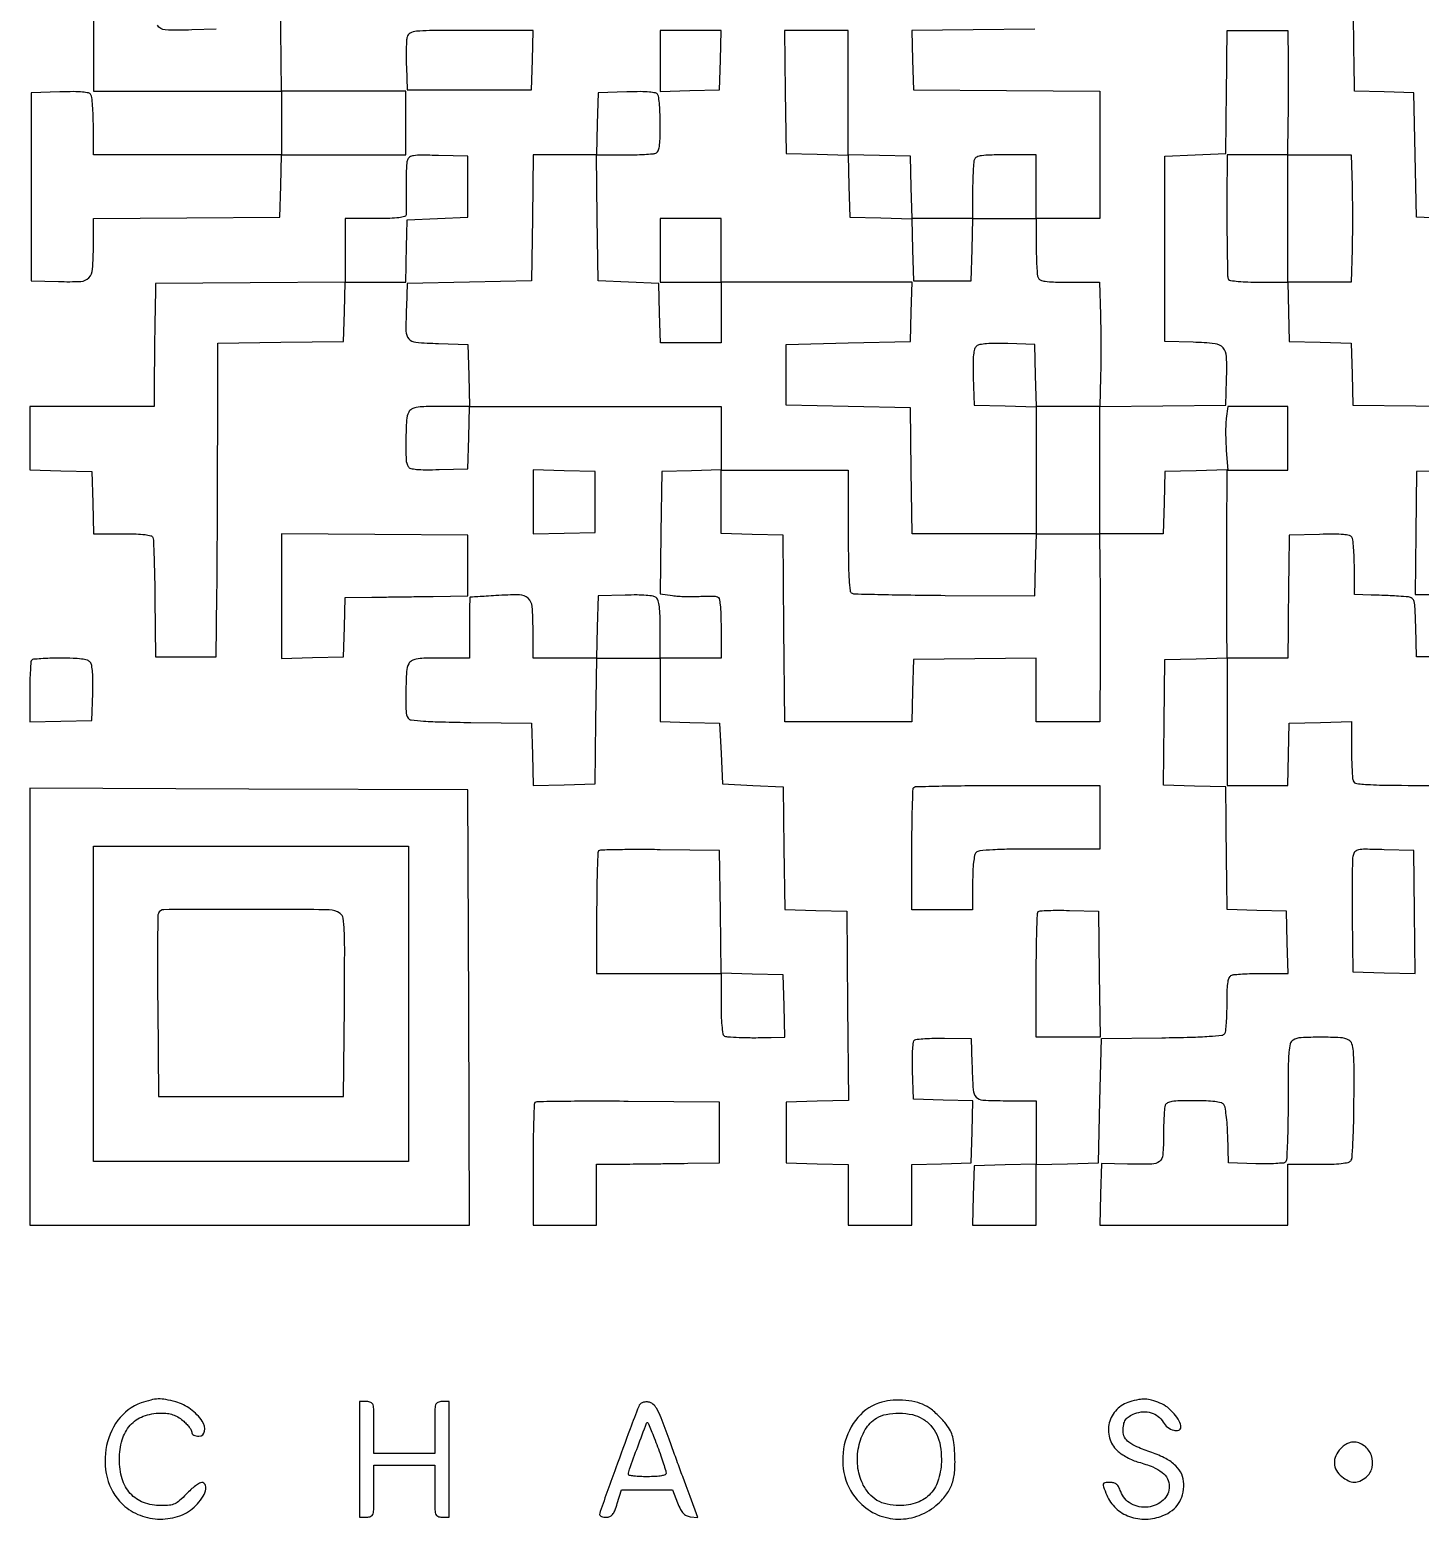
# Model space of a CAD drawing. Extents: x 179 to 1071, y 112 to 1107.
# Drawn here: x 179 to 660, y 112 to 627 of the extents above; entities that cross this region are included whole.
import ezdxf

# ---------------------------------------------------------------- set-up
doc = ezdxf.new("R2010")
doc.units = 0

msp = doc.modelspace()

# ---------------------------------------------------------------- linework, layer by layer
for points in [[(613.286104, 758.66929, -0.000004), (604.193419, 758.740023, -0.000004), (594.888731, 758.81256, -0.000004), (586.623206, 758.877127, -0.000014)], [(669, 562), (658.5, 562.5), (658, 584), (657.5, 605.5), (647.25, 605.784983), (637, 606.069966), (636.878498, 616.284983, -0.000018), (636.822715, 620.98884, -0.00001), (636.754941, 626.730589, -0.00001), (636.686516, 632.546859, -0.000016), (636.628498, 637.5)], [(201, 638.466168), (201, 606), (233.5, 606), (266, 606), (266, 595), (266, 584), (233.5, 584), (201, 584), (200.984687, 593.75, 0.007755), (200.919286, 597.578609, 0.010675), (200.733781, 601.014355, 0.007585), (200.475649, 603.860149, 0.115445), (200.152042, 604.788231, 0.19692), (199.294865, 605.395734, 0.033714), (197.282937, 605.721018, 0.023663), (194.195195, 605.861823, 0.006827), (189.417355, 605.788231), (179.5, 605.5), (179.5, 573), (179.5, 540.5), (188.983715, 540.209381, 0.018991), (196.60911, 540.265374, 0.191936), (199.446601, 541.54814, 0.177723), (200.740109, 544.48256, 0.015853), (201, 552.677277), (201, 561.972294), (233.25, 562.236147), (265.5, 562.5), (265.783832, 573.25), (266.067663, 584), (287.533832, 584), (309, 584), (309, 595), (309, 606), (287.519888, 606), (266.039775, 606), (265.769888, 627.25), (265.5, 648.5)], [(243.5, 627.5), (235, 627.204946, -0.017362), (225.813729, 627.20515, -0.257514), (223.146581, 628.799639, -0.129198)], [(526.5, 627.5), (505.215238, 627.230011), (483.930475, 626.960022), (484.215238, 616.730011), (484.5, 606.5), (516.75, 606.236147), (549, 605.972294), (549, 583.986147), (549, 562), (538, 562), (527, 562), (527, 573), (527, 584), (516.606989, 584, 0.005351), (511.039857, 583.940414, 0.030363), (508.086379, 583.69735, 0.063068), (506.398405, 583.23239, 0.205218), (505.606989, 582.418213, 0.07203), (505.367894, 581.361889, 0.005915), (505.178303, 578.534475, 0.007831), (505.044305, 575.140776, 0.005951), (505, 571.418213), (505, 562), (494.533832, 562), (484.067663, 562), (483.783832, 572.75), (483.5, 583.5), (472.75, 583.783832), (462, 584.067663), (462, 605.533832), (462, 627), (450.980112, 627), (439.960225, 627), (440.230112, 605.75), (440.5, 584.5), (451.216508, 584.216508), (461.933016, 583.933016), (462.216508, 573.216508), (462.5, 562.5), (473.216508, 562.216508), (483.933016, 561.933016), (484.216508, 551.216508), (484.5, 540.5), (494.5, 540.5), (504.5, 540.5), (504.783832, 551.25), (505.067663, 562), (516.033832, 562), (527, 562), (527, 552.581787, 0.005951), (527.044305, 548.859224, 0.007831), (527.178303, 545.465525, 0.005915), (527.367894, 542.638111, 0.07203), (527.606989, 541.581787, 0.204723), (528.396333, 540.768196, 0.063344), (530.076398, 540.302968, 0.030517), (533.014475, 540.059706, 0.005398), (538.544605, 540), (548.875232, 540), (549.187616, 528.75, -0.004056), (549.286888, 523.698016, -0.002552), (549.324862, 517.79375, -0.002561), (549.302819, 511.984411, -0.004692), (549.216168, 507.25), (548.932337, 497), (538, 497), (527.067663, 497), (526.783832, 507.75), (526.5, 518.5), (517.149285, 518.788859, 0.008898), (512.980927, 518.843411, 0.019663), (509.802758, 518.703385, 0.02258), (507.478955, 518.403112, 0.1305), (506.364894, 517.887872, 0.149751), (505.67274, 516.833212, 0.044369), (505.294874, 514.918097, 0.027023), (505.139302, 511.934286, 0.006919), (505.215609, 507.099013), (505.5, 497.5), (516.25, 497.216168), (527, 496.932337), (527, 474.966168), (527, 453), (505.519502, 453), (484.039005, 453), (483.769502, 474.75), (483.5, 496.5), (462, 497), (440.5, 497.5), (440.5, 508), (440.5, 518.5), (462, 519), (483.5, 519.5), (483.784983, 529.75), (484.069966, 540), (451.034983, 540), (418, 540), (418, 551), (418, 562), (407.5, 562), (397, 562), (397, 551), (397, 540), (407.5, 540), (418, 540), (418, 529.5), (418, 519), (407.534983, 519), (397.069966, 519), (396.784983, 529.25), (396.5, 539.5), (386, 540), (375.5, 540.5), (375.230498, 562.25), (374.960995, 584), (384.39871, 584, 0.005939), (388.128746, 584.044304, 0.007818), (391.528746, 584.178303, 0.005899), (394.36144, 584.367881, 0.07207), (395.418213, 584.606989, 0.19467), (396.219702, 585.355058, 0.069116), (396.687776, 586.882724, 0.033827), (396.930628, 589.524375, 0.00643), (396.984687, 594.356989, 0.008261), (396.919247, 597.952971, 0.011234), (396.733781, 601.192658, 0.008287), (396.475136, 603.872203, 0.113628), (396.152042, 604.788231, 0.19692), (395.294865, 605.395734, 0.033714), (393.282937, 605.721018, 0.023663), (390.195195, 605.861823, 0.006827), (385.417355, 605.788231), (375.5, 605.5), (375.216168, 594.75), (374.932337, 584), (363.985671, 584), (353.039005, 584), (352.769502, 562.25), (352.5, 540.5), (331, 540), (309.5, 539.5), (309.203496, 531.503355, 0.010944), (309.075074, 523.041159, 0.179106), (310.060296, 520.432921, 0.195806), (312.473421, 519.211819, 0.013482), (320.2603, 518.784869), (330.5, 518.5), (330.783832, 507.75), (331.067663, 497), (321.069015, 497, 0.005122), (315.297231, 496.940877, 0.038282), (312.572942, 496.675754, 0.091066), (311.025112, 496.101667, 0.136488), (310.035184, 495.065741, 0.109571), (309.261302, 492.303124, 0.011232), (309.040222, 485.480399, 0.010135), (309.111258, 478.610372, 0.134493), (309.847958, 476.211769, 0.19692), (310.705135, 475.604266, 0.033714), (312.717063, 475.278982, 0.023663), (315.804805, 475.138177, 0.006827), (320.582645, 475.211769), (330.5, 475.5), (330.783832, 486.25), (331.067663, 497), (374.533832, 497), (418, 497), (418, 486.034983), (418, 475.069966), (407.75, 474.784983), (397.5, 474.5), (397.230451, 453.366475), (396.960903, 432.232951), (401.230451, 431.634366, 0.018231), (403.224115, 431.428626, 0.009566), (405.71457, 431.310876, 0.009503), (408.274651, 431.287554, 0.014397), (410.5, 431.373689, -0.009963), (412.505981, 431.469153, -0.011902), (414.398438, 431.476393, -0.010704), (415.985709, 431.410664, -0.073077), (416.75, 431.248809, -0.252405), (417.346562, 430.571005, -0.02816), (417.7088, 428.472674, -0.022023), (417.935201, 425.271303, -0.006641), (418, 420.393011), (418, 410), (407.5, 410), (397, 410), (397, 419.877555, 0.007345), (396.929838, 424.653266, 0.024181), (396.685192, 427.794146, 0.035127), (396.271246, 429.875583, 0.154085), (395.600715, 430.916414, 0.132968), (394.513859, 431.412685, 0.020746), (392.150171, 431.703614, 0.018924), (388.957683, 431.84141, 0.009044), (384.850715, 431.788859), (375.5, 431.5), (375.216168, 420.75), (374.932337, 410), (363.966168, 410), (353, 410), (353, 419.964816, 0.018486), (352.70887, 427.836462, 0.192208), (351.316585, 430.691543, 0.185082), (348.313111, 431.860867, 0.016937), (340.157721, 431.627347, 0.000292), (336.820772, 431.416568, 0.000466), (333.969768, 431.232141, 0.000082), (331.448979, 431.066299, 0.025908), (331.25, 431.042778, 0.358071), (331.147842, 430.924795, 0.000558), (331.073438, 427.928191, 0.003696), (331.017975, 424.52913, 0.002231), (331, 420.5), (331, 410), (321.035184, 410, 0.005149), (315.285401, 409.940782, 0.038385), (312.568435, 409.675502, 0.091172), (311.02385, 409.101327, 0.136247), (310.035184, 408.065741, 0.109428), (309.270021, 405.33721, 0.010879), (309.040019, 398.507119, 0.009751), (309.092298, 391.624597, 0.135531), (309.811407, 389.270909, 0.228384), (310.821704, 388.64341, 0.009456), (315.179757, 388.259718, 0.01097), (321.538324, 387.960859, 0.003025), (331.546095, 387.770909), (352.5, 387.5), (352.784171, 376.716515), (353.068343, 365.93303), (363.784171, 366.216515), (374.5, 366.5), (374.769502, 388.25), (375.039005, 410), (386.019502, 410), (397, 410), (397, 399.034983), (397, 388.069966), (407.25, 387.784983), (417.5, 387.5), (418, 377), (418.5, 366.5), (429, 366), (439.5, 365.5), (439.76979, 344.283631), (440.03958, 323.067262), (450.76979, 322.783631), (461.5, 322.5), (461.763621, 289.78397), (462.027242, 257.06794), (451.263621, 256.78397), (440.5, 256.5), (440.5, 246), (440.5, 235.5), (451.25, 235.216168), (462, 234.932337), (462, 224.466168), (462, 214), (473, 214), (484, 214), (484, 224.465017), (484, 234.930034), (494.25, 235.215017), (504.5, 235.5), (504.783473, 246.214647), (505.066946, 256.929295), (494.783473, 257.214647), (484.5, 257.5), (484.211769, 267.417355, -0.007833), (484.153947, 271.735739, -0.01846), (484.28016, 274.954453, -0.017811), (484.541787, 277.286369, -0.220963), (485.019674, 278.012159, -0.11832), (485.823519, 278.276787, -0.006478), (488.493998, 278.462759, -0.009764), (491.706784, 278.581831, -0.006958), (495.307905, 278.594804), (504.5, 278.5), (504.75078, 270, 0.007926), (505.170229, 260.756564, 0.170244), (506.214363, 258.27627, 0.199796), (508.528292, 257.184972, 0.011573), (516.519052, 257), (527, 257), (527, 246.033832), (527, 235.067663), (516.25, 234.783832), (505.5, 234.5), (505.215017, 224.25), (504.930034, 214), (515.965017, 214), (527, 214), (527, 224.466168), (527, 234.932337), (537.75, 235.216168), (548.5, 235.5), (549, 257), (549.5, 278.5), (570.453905, 278.770909, 0.003025), (580.461676, 278.960859, 0.01097), (586.820243, 279.259718, 0.009456), (591.178296, 279.64341, 0.228384), (592.188593, 280.270909, 0.115057), (592.497622, 281.15341, 0.00778), (592.744518, 283.824714, 0.010836), (592.921939, 287.051251, 0.007897), (592.984687, 290.643011, -0.006483), (593.055269, 295.463534, -0.033702), (593.307461, 298.110608, -0.068336), (593.780017, 299.644645, -0.194682), (594.581787, 300.393011, -0.071023), (595.627025, 300.631801, -0.006308), (598.328588, 300.821697, -0.008136), (601.571673, 300.955671, -0.006254), (605.115619, 301), (614.067663, 301), (613.783832, 311.75), (613.5, 322.5), (603.25, 322.784983), (593, 323.069966), (592.881648, 332.784983, -0.000066), (592.826896, 337.328393, -0.000034), (592.75939, 343.024339, -0.000034), (592.690669, 348.889387, -0.000051), (592.631648, 354), (592.5, 365.5), (581.730592, 365.784029), (570.961185, 366.068057), (571.230592, 387.784029), (571.5, 409.5), (582.25, 409.783832), (593, 410.067663), (593, 388.033832), (593, 366), (603.466168, 366), (613.932337, 366), (614.216168, 376.75), (614.5, 387.5), (625.25, 387.783832), (636, 388.067663), (636, 378.615619, 0.00593), (636.044304, 374.880092, 0.007809), (636.178303, 371.475463, 0.005887), (636.367872, 368.638889, 0.0721), (636.606989, 367.581787, 0.27952), (637.804078, 366.654136, 0.016549), (642.571826, 366.26691, 0.010742), (650.899612, 366.046487, 0.001245), (669.573157, 366)], [(669, 410.5), (658.5, 410.5), (658.215017, 420.75, 0.003738), (657.98795, 427.184861, 0.048232), (657.65493, 429.562857, 0.164089), (656.959331, 430.670373, 0.153497), (655.715017, 431.167506, 0.002179), (652.261426, 431.413541, 0.003879), (649.415897, 431.581632, 0.003715), (646.486732, 431.710057, 0.001815), (642.75, 431.832494), (637, 432), (636.984687, 441.25, 0.008159), (636.919317, 444.886885, 0.011123), (636.734034, 448.160822, 0.008145), (636.475757, 450.869394, 0.113997), (636.152902, 451.78684, 0.199716), (635.281101, 452.39767, 0.032047), (633.18343, 452.720814, 0.022682), (629.955578, 452.861053, 0.006397), (624.918214, 452.78684), (614.5, 452.5), (614.322108, 441.5, 0.000681), (614.248714, 436.544418, 0.000421), (614.17529, 430.720312, 0.000422), (614.112467, 424.967405, 0.00076), (614.072108, 420.25), (614, 410), (603.5, 410), (593, 410), (592.916479, 420.25, -0.001681), (592.890631, 425.649751, -0.000479), (592.886711, 434.034986, -0.000482), (592.900481, 443.500694, -0.000511), (592.932429, 452.783994), (593.0319, 475.067987), (582.26595, 474.783994), (571.5, 474.5), (571.216168, 463.75), (570.932337, 453), (559.911942, 453), (548.891548, 453), (549.004205, 442.25, -0.001684), (549.043858, 436.674312, -0.000519), (549.066605, 428.26875, -0.000519), (549.072533, 418.865521, -0.00057), (549.058431, 409.75), (549, 388), (538, 388), (527, 388), (527, 398.998715), (527, 409.997429), (505.75, 409.748715), (484.5, 409.5), (484.216168, 398.75), (483.932337, 388), (461.980021, 388), (440.027706, 388), (439.763853, 420.25), (439.5, 452.5), (428.75, 452.783832), (418, 453.067663), (418, 464.033832), (418, 475), (440, 475), (462, 475), (462, 453.968615, 0.002605), (462.05567, 443.285374, 0.012533), (462.271472, 437.206726, 0.013678), (462.613279, 433.328422, 0.279217), (463.30541, 432.436298, 0.085626), (464.349749, 432.22941, 0.000614), (473.317329, 432.01857, 0.002326), (483.599935, 431.837299, 0.001485), (495.55541, 431.717682), (526.5, 431.5), (526.783832, 442.25), (527.067663, 453), (538.033832, 453), (549, 453), (549, 474.980498), (549, 496.960995), (570.75, 497.230498), (592.5, 497.5), (592.788833, 506.243181, 0.016437), (592.790065, 514.283794, 0.175522), (591.596909, 517.269158, 0.186549), (588.802745, 518.703343, 0.018997), (581.234094, 519.21398), (571.5, 519.5), (571.5, 551.5), (571.5, 583.5), (582, 584), (592.5, 584.5), (592.652492, 595.5, 0.000324), (592.717978, 600.45558, 0.0002), (592.788832, 606.279687, 0.000201), (592.8542, 612.032594, 0.000362), (592.902492, 616.75), (593, 627), (603.5, 627), (614, 627), (614.109067, 616.75, -0.002417), (614.136556, 612.015634, -0.001319), (614.126879, 606.20625, -0.001314), (614.085953, 600.30196, -0.002089), (614.016543, 595.25), (613.814951, 584), (624.843137, 584), (635.871323, 584), (636.185662, 573.284636, -0.00466), (636.284049, 568.367616, -0.002629), (636.316442, 562.402048, -0.002623), (636.2859, 556.382408, -0.004298), (636.18946, 551.284636), (635.878919, 540), (624.904476, 540), (613.930034, 540), (614.215017, 529.75), (614.5, 519.5), (625.216508, 519.216508), (635.933016, 518.933016), (636.216508, 508.216508), (636.5, 497.5), (658.215971, 497.230592), (679.931943, 496.961185)], [(669.25, 474.783832), (658.5, 474.5), (658.272969, 453.25), (658.045937, 432), (667.772969, 431.984687, -0.007773)]]:
    msp.add_lwpolyline(points, format="xyb")
for points in [[(309.472548, 624.746645, 0.047213), (309.269098, 623.414471, 0.007738), (309.160222, 620.806198, 0.008456), (309.131457, 617.723436, 0.00737), (309.203496, 614.496645), (309.5, 606.5), (331, 606.5), (352.5, 606.5), (352.784983, 616.75), (353.069966, 627), (331.554035, 627, 0.00133), (317.235267, 626.961916, 0.024099), (312.666982, 626.717246, 0.095915), (310.510418, 626.066787, 0.213327)], [(309.566807, 582.21049, 0.057887), (309.343827, 581.061517, 0.00756), (309.191861, 578.570083, 0.008714), (309.107494, 575.597391, 0.00719), (309.118381, 572.42637, -0.001773), (309.162999, 569.299259, -0.00237), (309.179978, 566.461184, -0.00165), (309.175083, 564.081611, -0.024531), (309.129791, 563.25, -0.314515), (308.605545, 562.643644, -0.032862), (306.653411, 562.282852, -0.023176), (303.524501, 562.061227, -0.006093), (298.5, 562), (288, 562), (288, 551.013664), (288, 540.027329), (255.25, 539.763664), (222.5, 539.5), (222.296894, 529, 0.001202), (222.215634, 524.202902, 0.000693), (222.139675, 518.426563, 0.000692), (222.079466, 512.626468, 0.001159), (222.046894, 507.75), (222, 497), (200.5, 497), (179, 497), (179, 486.033832), (179, 475.067663), (189.75, 474.783832), (200.5, 474.5), (200.783832, 463.75), (201.067663, 453), (211.065217, 453, -0.006937), (215.773366, 452.934678, -0.023124), (218.856143, 452.706176, -0.030671), (220.86529, 452.337356, -0.245119), (221.548776, 451.733489, -0.082072), (221.750102, 450.753559, -0.001262), (221.960346, 444.968865, -0.003341), (222.143068, 438.233614, -0.0022), (222.267391, 430.483489), (222.5, 410.5), (233, 410.5), (243.5, 410.5), (243.714331, 432, 0.00095), (243.799236, 442.522391, 0.00039), (243.87618, 456.798959, 0.000386), (243.935012, 472.12506, 0.000494), (243.964331, 486.230498), (244, 518.960995), (265.75, 519.230498), (287.5, 519.5), (287.784983, 529.75), (288.069966, 540), (298.534983, 540), (309, 540), (309.111066, 545.75, -0.000597), (309.16368, 548.315351, -0.000388), (309.230318, 551.279688, -0.00039), (309.29986, 554.172908, -0.000742), (309.361066, 556.5), (309.5, 561.5), (320, 562), (330.5, 562.5), (330.5, 573), (330.5, 583.5), (320.328217, 583.78412, 0.004367), (314.335144, 583.899146, 0.038934), (311.706415, 583.721777, 0.107799), (310.322338, 583.200855, 0.173903)], [(592.964931, 579.25, 0.001869), (592.910057, 564.192704, 0.003634), (592.998562, 552.170306, 0.001115), (593.167074, 542.175466, 0.134423), (593.525125, 540.959347, 0.227108), (594.119914, 540.577617, 0.008281), (596.864031, 540.281808, 0.013691), (600.206448, 540.069474, 0.009016), (604.059017, 540), (614, 540), (614, 562), (614, 584), (603.5, 584), (593, 584)], [(592.704073, 492.830366, 0.024248), (592.527913, 490.759103, 0.009394), (592.477303, 487.879141, 0.009274), (592.539131, 484.751021, 0.011333), (592.717441, 481.830366), (593.290074, 475), (603.645037, 475), (614, 475), (614, 486), (614, 497), (603.631669, 497), (593.263338, 497)], [(266, 431.480021), (266, 409.932337), (276.75, 410.216168), (287.5, 410.5), (287.784983, 420.75), (288.069966, 431), (297.284983, 431.086779, 0.000582), (301.666312, 431.133142, 0.000275), (307.318089, 431.202645, 0.000273), (313.232701, 431.281866, 0.000386), (318.5, 431.359357), (330.5, 431.545156), (330.5, 442.022578), (330.5, 452.5), (298.25, 452.763853), (266, 453.027706)], [(179.666667, 409.333333, 0.178637), (179.399783, 408.754242, 0.004491), (179.195833, 405.817145, 0.009085), (179.048275, 402.320751, 0.006002), (179, 398.299502), (179, 387.932337), (189.75, 388.216168), (200.5, 388.5), (200.788859, 397.850715, 0.009044), (200.84141, 401.957683, 0.018924), (200.703614, 405.150171, 0.020746), (200.412685, 407.513859, 0.132968), (199.916414, 408.600715, 0.15069), (198.902086, 409.26374, 0.036445), (196.917147, 409.680501, 0.025371), (193.954939, 409.928023, 0.008159), (189.544222, 410, 0.006752), (185.966282, 409.951682, 0.010096), (182.843199, 409.804167, 0.005479), (180.235872, 409.599466, 0.175801)], [(549, 355), (549, 344), (528.2, 344, 0.003169), (518.406919, 343.937931, 0.010454), (511.954487, 343.721154, 0.00933), (507.461896, 343.391927, 0.175156), (506.2, 342.8, 0.149044), (505.677271, 341.818776, 0.019949), (505.314516, 339.477016, 0.019071), (505.075482, 336.323492, 0.009379), (505, 332.3), (505, 323), (494.5, 323), (484, 323), (484, 343.833333, -0.002993), (484.048097, 351.867578, -0.004756), (484.195833, 358.742708, -0.001277), (484.396201, 364.712325, -0.189545), (484.666667, 365.333333, -0.192996), (485.302543, 365.605252, -0.00057), (494.488542, 365.804167, -0.003167), (504.914556, 365.951968, -0.00196), (517.166667, 366), (549, 366)], [(375.686388, 343.353055, 0.189241), (375.408044, 342.714979, 0.001349), (375.201626, 336.748501, 0.00489), (375.049525, 329.868937, 0.003082), (375, 321.833333), (375, 301), (396.5, 301), (418, 301), (418, 290.559017, 0.008567), (418.069298, 286.514827, 0.013072), (418.281203, 283.01128, 0.007599), (418.575867, 280.125303, 0.228948), (418.957287, 279.526398, 0.121482), (420.247189, 279.110653, 0.007502), (424.297703, 278.887604, 0.010325), (429.338105, 278.790019, 0.00632), (435.283832, 278.872858), (440.067663, 279), (439.783832, 289.75), (439.5, 300.5), (428.76979, 300.783631), (418.03958, 301.067262), (417.76979, 322.283631), (417.5, 343.5), (396.936388, 343.769721, 0.003162), (389.00418, 343.823589, 0.005018), (382.21171, 343.758585, 0.001402), (376.323998, 343.626628, 0.192368)], [(636.534451, 341.784677, 0.050587), (636.336094, 340.182054, 0.002252), (636.237924, 334.589874, 0.003775), (636.201389, 327.944988, 0.002688), (636.256696, 320.5), (636.5, 301.5), (647.269987, 301.215966), (658.039973, 300.931931), (657.769987, 322.215966), (657.5, 343.5), (647.277755, 343.784677, 0.003518), (640.715517, 343.921222, 0.049496), (638.370512, 343.721076, 0.163711), (637.206148, 343.07192, 0.129065)], [(223.453816, 321.740243, 0.089548), (223.261817, 320.729866, 0.000598), (223.19019, 311.747155, 0.00234), (223.168607, 301.460077, 0.00149), (223.235201, 289.490243), (223.5, 258.5), (255.5, 258.5), (287.5, 258.5), (287.765726, 289.5, 0.001225), (287.879013, 308.006621, 0.012082), (287.71941, 315.793845, 0.024457), (287.315418, 320.099227, 0.201729), (286.324597, 321.75, 0.157681), (282.495237, 323.016106, 0.001671), (254.221233, 323.106234, 0.001077), (225.335041, 323.03952, 0.309316)], [(548.769502, 300.75), (549.039005, 279), (538.019502, 279), (527, 279), (527, 300.333333, -0.003067), (527.050466, 308.561556, -0.004867), (527.205463, 315.605463, -0.001337), (527.415787, 321.715674, -0.189293), (527.699448, 322.366114, -0.183378), (528.300668, 322.636532, -0.005301), (531.145783, 322.777033, -0.010046), (534.547259, 322.840477, -0.006672), (538.449448, 322.782781), (548.5, 322.5)], [(615.784884, 277.939423, 0.202743), (614.824501, 276.657507, 0.040506), (614.353476, 273.774388, 0.018137), (614.119246, 268.538283, 0.002108), (614.069767, 256.804716, -0.00406), (614.006589, 249.023898, -0.006341), (613.812874, 242.327515, -0.002246), (613.548224, 236.589958, -0.185798), (613.195236, 235.795236, -0.175425), (612.479028, 235.459735, -0.00849), (609.813307, 235.262682, -0.012979), (606.579381, 235.162881, -0.008916), (602.910352, 235.210352), (593.5, 235.5), (593.209882, 244.945876, 0.010217), (593.019842, 248.65896, 0.013854), (592.687053, 252.000112, 0.010763), (592.277004, 254.740901, 0.131421), (591.837437, 255.695876, 0.160543), (590.878173, 256.29689, 0.029015), (588.781358, 256.685644, 0.022826), (585.753213, 256.927386, 0.008505), (581.484544, 257, 0.006325), (576.582498, 256.937985, 0.033385), (573.906532, 256.690975, 0.068138), (572.359783, 256.221211, 0.195813), (571.606989, 255.418213, 0.070701), (571.368294, 254.376466, 0.006434), (571.178303, 251.712778, 0.008233), (571.044336, 248.515192, 0.006352), (571, 245.025201, -0.017652), (570.761644, 238.275593, -0.20992), (569.571481, 236.01402, -0.165087), (566.954077, 235.072472, -0.010066), (558.524293, 235.089685), (549.5, 235.289825), (549.216168, 224.644912), (548.932337, 214), (581.466168, 214), (614, 214), (614, 224.5), (614, 235), (624.377555, 235, 0.007424), (629.111807, 235.070301, 0.019916), (632.473457, 235.304393, 0.02334), (634.816387, 235.672938, 0.174111), (635.762989, 236.25, 0.153725), (636.193849, 237.349393, 0.004032), (636.514807, 242.658319, 0.007698), (636.756755, 249.208003, 0.004234), (636.861511, 257.227619, 0.001891), (636.871361, 269.342722, 0.021129), (636.653302, 274.161551, 0.058894), (636.126764, 276.692368, 0.191444), (635.041819, 277.977619, 0.110969), (632.140579, 278.781694, 0.012829), (625.344342, 278.94261, 0.012409), (618.53838, 278.760166, 0.119601)], [(353.680468, 256.347135, 0.189333), (353.404489, 255.714175, 0.001327), (353.199888, 249.746763, 0.00485), (353.049096, 242.868529, 0.003055), (353, 234.833333), (353, 214), (364, 214), (375, 214), (375, 224.5), (375, 235), (385.25, 235.097508, 0.000362), (389.967406, 235.1458, 0.000201), (395.720312, 235.211168, 0.0002), (401.54442, 235.282022, 0.000324), (406.5, 235.347508), (417.5, 235.5), (417.5, 246), (417.5, 256.5), (385.930468, 256.763802, 0.002034), (373.778546, 256.815907, 0.003285), (363.434599, 256.750224, 0.000608), (354.328722, 256.621499, 0.194926)], [(217.5, 152.497852, 0.151823), (209.472216, 146.505643, 0.118804), (205.299286, 136.403839, 0.116356), (206.146715, 125.338012, 0.141735), (211.90317, 116.73493, 0.095737), (217.949478, 113.363869, 0.088242), (224.997022, 112.358537, 0.091404), (231.745496, 113.843799, 0.113313), (236.949441, 117.595198, 0.04285), (238.922232, 120.273353, 0.087222), (239.876992, 122.697246, 0.177349), (239.634456, 124.303978, 0.27405), (238.459945, 125, 0.139005), (237.639653, 124.767457, 0.022493), (236.25453, 123.825, 0.023345), (234.684522, 122.53154, 0.018643), (233.114781, 121, -0.019254), (230.793343, 118.740582, -0.075945), (229.131745, 117.647772, -0.08261), (227.291614, 117.147771, -0.025313), (224.404836, 117.003738, -0.088175), (218.326975, 118.088749, -0.121884), (213.757888, 121.182042, -0.11374), (210.953485, 126.236005, -0.070136), (210, 133, -0.070304), (210.948394, 139.71158, -0.111532), (213.734341, 144.776242, -0.120608), (218.240611, 147.896959, -0.091463), (224.173275, 148.996262, -0.027613), (226.603275, 148.863911, -0.053135), (228.505913, 148.446841, -0.057121), (230.18685, 147.663522, -0.037344), (231.923275, 146.411106, -0.024684), (233.101035, 145.316403, -0.029235), (234.096212, 144.168188, -0.030206), (234.805555, 143.120751, -0.134523), (235, 142.411106, 0.158292), (235.183738, 141.845271, 0.107656), (235.692915, 141.391111, 0.080618), (236.490574, 141.097249, 0.048059), (237.5, 141, 0.374095), (239.456794, 142.702281, 0.185538), (238.656263, 146.1521, 0.085105), (234.594809, 150.385095, 0.091621), (229.453076, 152.891347, 0.022483), (226.022624, 153.679571, 0.053501), (223.416581, 153.872752, 0.053816), (220.838077, 153.508236, 0.02298)], [(293, 133), (293, 113), (295.5, 113, 0.104331), (296.950811, 113.306062, 0.224677), (297.680556, 114.15, 0.064117), (297.955995, 116.064536, 0.003707), (298, 122), (298, 131), (308.5, 131), (319, 131), (319, 122, 0.003707), (319.044005, 116.064536, 0.064117), (319.319444, 114.15, 0.224677), (320.049189, 113.306062, 0.104331), (321.5, 113), (324, 113), (324, 133), (324, 153), (321.5, 153, 0.104331), (320.049189, 152.693938, 0.224677), (319.319444, 151.85, 0.064117), (319.044005, 149.935464, 0.003707), (319, 144), (319, 135), (308.5, 135), (298, 135), (298, 144, 0.003707), (297.955995, 149.935464, 0.064117), (297.680556, 151.85, 0.224677), (296.950811, 152.693938, 0.104331), (295.5, 153), (293, 153)], [(389.540049, 151.304095, 0.006201), (386.574915, 143.547758, 0.00133), (381.635038, 130.018336, 0.000183), (376.178819, 114.933177, 0.08689), (376, 113.911944, 0.229549), (376.169296, 113.562618, 0.073723), (376.682802, 113.267884, 0.056167), (377.434269, 113.06664, 0.037379), (378.324432, 113, 0.095545), (379.569074, 113.240029, 0.129489), (380.48445, 113.919531, 0.076354), (381.255528, 115.259181, 0.017189), (382.123985, 117.75), (383.599106, 122.5), (392.419839, 122.5), (401.240573, 122.5), (402.993066, 118, 0.02143), (403.998615, 115.712921, 0.070424), (404.924587, 114.352717, 0.100929), (405.988704, 113.574721, 0.077731), (407.376321, 113.183236), (410.007083, 112.866472), (407.292082, 120.183236, -0.000625), (405.937853, 123.846832, -0.00023), (404.034715, 129.022576, -0.000228), (401.961075, 134.677983, -0.000273), (400.015727, 140, 0.004163), (397.258358, 147.365309, 0.035859), (395.769181, 150.543058, 0.092277), (394.45984, 152.116771, 0.145094), (392.854934, 152.804095, 0.047463), (391.656873, 152.829979, 0.088148), (390.717632, 152.591058, 0.104056), (390.02067, 152.080433, 0.088628)], [(473.61989, 152.817289, 0.150868), (465.331643, 147.500667, 0.121744), (460.626391, 137.971904, 0.117465), (460.817096, 127.065753, 0.134313), (465.97254, 118.02746, 0.095025), (472.111716, 113.864124, 0.098151), (479.285002, 112.329501, 0.097105), (486.563987, 113.642934, 0.090896), (493.000894, 117.619773, 0.054006), (496.057427, 121.047771, 0.074479), (497.928403, 124.71664, 0.064535), (498.802736, 129.166628, 0.0304), (498.828183, 135.034942, 0.014925), (498.496498, 138.869129, 0.049556), (497.956742, 141.338798, 0.060526), (497.006343, 143.383476, 0.030946), (495.364474, 145.693632, 0.021123), (493.968427, 147.278965, 0.016143), (492.316063, 148.894993, 0.016409), (490.667424, 150.309703, 0.036593), (489.307124, 151.246769, 0.06662), (486.01373, 152.627638, 0.041072), (481.875002, 153.388801, 0.040224), (477.534321, 153.472922, 0.05251)], [(559.312913, 152.897522, 0.131266), (554.833524, 150.196135, 0.129185), (552.264839, 145.605398, 0.131502), (552.308037, 140.409963, 0.138276), (554.95235, 136.044512, 0.041262), (556.403551, 134.897428, 0.022674), (558.34563, 133.730471, 0.022461), (560.437275, 132.717996, 0.033238), (562.35809, 132.039732, -0.026876), (567.309744, 130.361729, -0.071621), (570.53308, 128.501296, -0.106106), (572.351535, 126.311021, -0.120957), (573, 123.669686, -0.208941), (570.907459, 118.880793, -0.161782), (565.668209, 116.502633, -0.151441), (559.784367, 117.66646, -0.187008), (556.187343, 121.892431, 0.036496), (555.529208, 123.413372, 0.095832), (554.791849, 124.339455, 0.113484), (553.844719, 124.834093, 0.063909), (552.55202, 125, 0.027762), (550.704825, 124.897358, 0.308559), (550.173086, 124.440682, 0.158451), (550.220231, 123.529184, 0.007454), (551.37882, 120.635782, 0.106235), (554.502237, 116.142539, 0.100794), (559.250751, 113.226254, 0.096065), (564.962389, 112.314452, 0.087062), (570.817285, 113.543569, 0.06516), (573.988447, 115.32049, 0.088148), (576.233381, 117.710664, 0.085956), (577.554248, 120.777017, 0.05888), (578, 124.54913, 0.107579), (577.28296, 127.843181, 0.092439), (575.239171, 130.748659, 0.072234), (571.791839, 133.257953, 0.037721), (566.908715, 135.37786, -0.014531), (561.803313, 137.318404, -0.062481), (558.982592, 138.922565, -0.113361), (557.528513, 140.637926, -0.121341), (557.015313, 142.773053, -0.043908), (557.231166, 145.078022, -0.102447), (557.879477, 146.676463, -0.105918), (559.093061, 147.853824, -0.049009), (561.070967, 148.836882, -0.076838), (563.954989, 149.451428, -0.087923), (566.751371, 149.117577, -0.092816), (569.145373, 147.8733, -0.097614), (570.877393, 145.865393, 0.100872), (572.40514, 144.117235, 0.092801), (574.53915, 143.042761, 0.151051), (576.261317, 143.074561, 0.323776), (577, 144.095708, 0.126602), (576.444451, 146.254621, 0.051957), (574.705047, 148.756367, 0.05011), (572.326215, 151.014124, 0.069749), (569.781414, 152.470784, 0.024395), (566.892077, 153.466366, 0.060651), (564.688774, 153.826221, 0.058819), (562.423641, 153.652007, 0.021846)], [(396.058336, 137.354704, -0.004795), (397.182621, 134.254905, -0.006551), (398.131829, 131.440132, -0.004443), (398.87369, 129.069296, -0.072997), (398.996373, 128.25, -0.292883), (398.633311, 127.679725, -0.061062), (397.449861, 127.297937, -0.036395), (395.487265, 127.066594, -0.011145), (392.5, 127, -0.01055), (390.007863, 127.052591, -0.01744), (387.909375, 127.214654, -0.011579), (386.247539, 127.440558, -0.368583), (386, 127.730737, -0.087435), (386.330897, 129.608523, -0.002427), (389.202111, 137.384662, -0.000998), (392.274706, 145.533957, -0.54424), (392.706665, 145.626668, -0.098812), (392.945822, 145.268252, -0.001615), (393.863339, 143.024659, -0.004134), (394.903557, 140.395122, -0.002725)], [(487.701451, 147.040484, -0.072597), (490.574073, 144.657574, -0.075113), (492.606514, 141.57848, -0.066568), (493.803953, 137.714921, -0.041925), (494.2, 133, -0.069754), (493.245879, 126.19412, -0.115351), (490.435464, 121.149101, -0.122937), (485.830438, 118.077703, -0.085909), (479.654292, 117.003738, -0.053702), (475.396643, 117.45903, -0.080875), (471.930932, 118.82415, -0.083847), (469.163929, 121.173426, -0.062261), (466.978758, 124.54388, -0.088397), (465.252736, 130.672936, -0.076195), (465.613805, 137.361748, -0.080547), (467.891488, 143.290819, -0.122753), (471.718562, 147.223391, -0.091593), (475.138116, 148.557712, -0.050242), (479.630813, 148.958422, -0.049969), (484.1603, 148.452202, -0.084297)], [(632.174314, 136.685549, 0.084431), (630.548014, 134.234022, 0.116811), (630.06515, 131.649429, 0.120722), (630.795565, 129.185152, 0.094239), (632.634859, 127.07258, 0.050454), (634.938445, 125.610011, 0.109877), (636.95816, 125.102903, 0.116527), (638.924505, 125.511523, 0.061015), (641.055883, 126.844168, 0.168163), (643.144078, 130.19773, 0.145442), (642.873023, 134.353102, 0.143502), (640.367155, 137.725397, 0.163094), (636.56353, 139, 0.081708), (635.55852, 138.834662, 0.039807), (634.360551, 138.32013, 0.038102), (633.169788, 137.571226, 0.044785)]]:
    msp.add_lwpolyline(points, format="xyb", close=True)
for points in [[(397, 616.465017), (397, 605.930034), (407.25, 606.215017), (417.5, 606.5), (417.784983, 616.75), (418.069966, 627), (407.534983, 627), (397, 627)], [(353, 464), (353, 452.932337), (363.75, 453.216168), (374.5, 453.5), (374.5, 464), (374.5, 474.5), (363.75, 474.783832), (353, 475.067663)], [(179, 289.506286), (179, 214), (255.006326, 214), (331.012652, 214), (330.756326, 289.25), (330.5, 364.5), (254.75, 364.756286), (179, 365.012572)], [(310, 290.5), (310, 236), (255.5, 236), (201, 236), (201, 290.5), (201, 345), (255.5, 345), (310, 345)]]:
    msp.add_lwpolyline(points, close=True)

doc.saveas('drawing.dxf')
